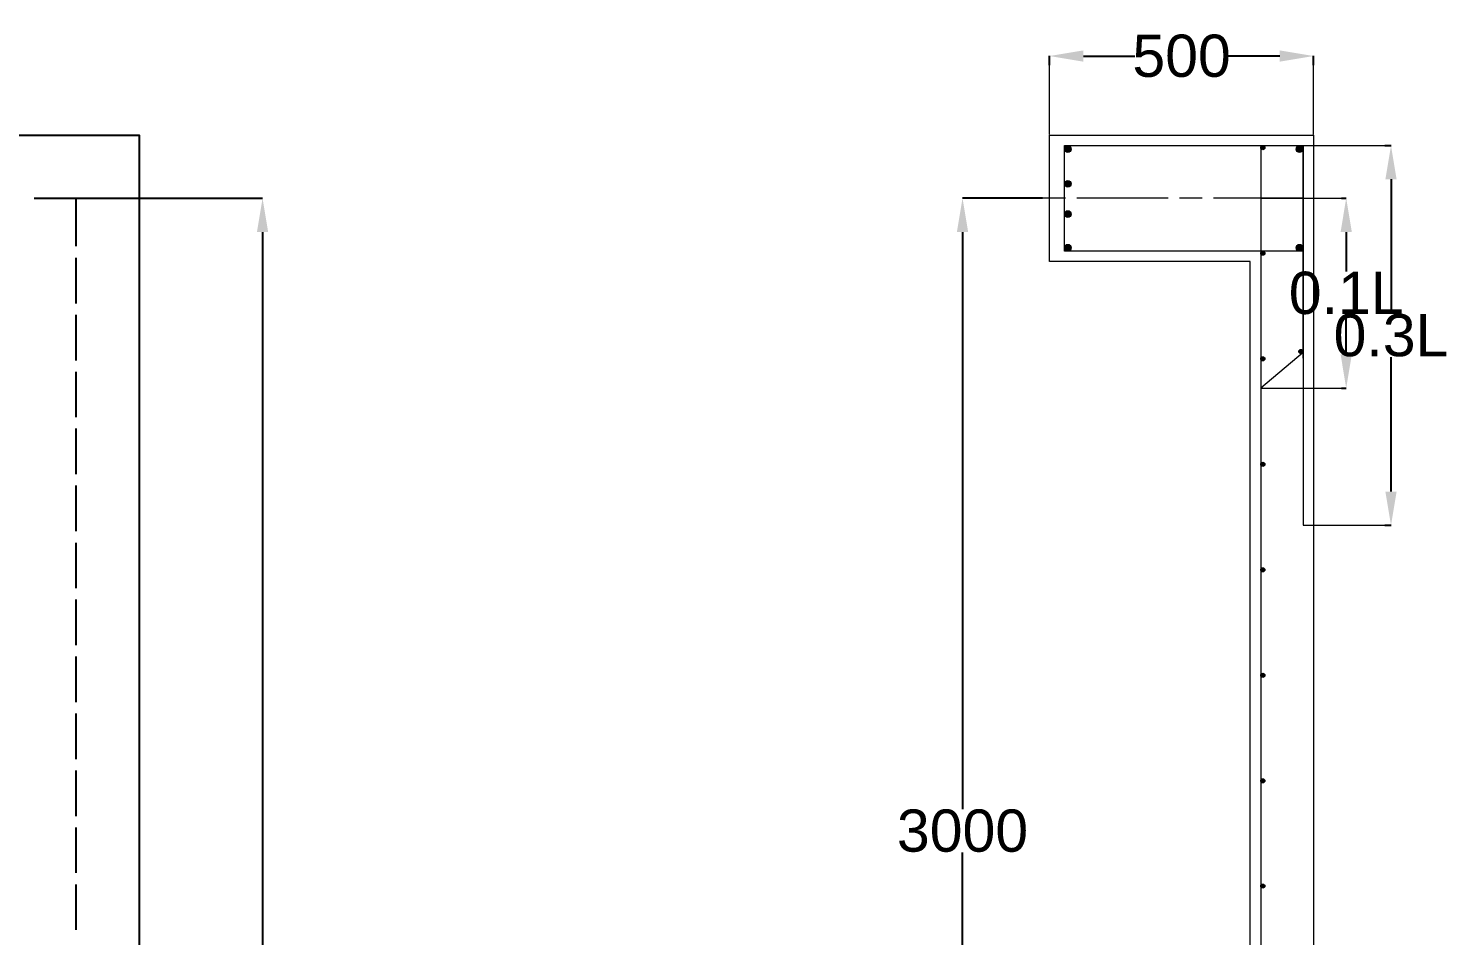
# Model space of a CAD drawing. Header units: inches. Extents: x 2473 to 12313, y 22527 to 36505.
# Drawn here: x 8810 to 12168, y 33888 to 36038 of the extents above; entities that cross this region are included whole.
import ezdxf

# ---------------------------------------------------------------- set-up
doc = ezdxf.new("R2010")
doc.units = ezdxf.units.IN
doc.header["$MEASUREMENT"] = 0
doc.layers.add('PDF_0', color=7, linetype='Continuous')
doc.styles.get("Standard").update_dxf_attribs({"font": 'arial.ttf'})
doc.dimstyles.get("Standard").update_dxf_attribs({"dimtxt": 100, "dimasz": 80, "dimexe": 0.18, "dimexo": 0.0625, "dimgap": 0.09, "dimtad": 0, "dimtih": 1, "dimtoh": 1, "dimdec": 4, "dimzin": 0, "dimdsep": 46, "dimtxsty": 'Standard', "dimcen": 0.09, "dimadec": 0, "dimazin": 0, "dimtfac": 1, "dimtdec": 4, "dimtofl": 0, "dimtmove": 0, "dimatfit": 3, "dimfxl": 1, "dimtolj": 1, "dimtzin": 0, "dimarcsym": 0})

# ---------------------------------------------------------------- blocks, each defined once
blk = doc.blocks.new('*D3')
at = {"color": 0, "lineweight": -2, "transparency": 16777216}
for p, q in [((12022.1, 35760.3), (12036.9, 35760.3)), ((12036.7, 35680.3), (12036.7, 35361.5)), ((12036.7, 34940.4), (12036.7, 35259.2)), ((12022.1, 34860.4), (12036.9, 34860.4))]:
    blk.add_line(p, q, dxfattribs=at)
at = {"color": 0, "transparency": 16777216}
for points in [[(12023.4, 35680.3), (12050, 35680.3), (12036.7, 35760.3)], [(12023.4, 34940.4), (12050, 34940.4), (12036.7, 34860.4)]]:
    blk.add_solid(points, dxfattribs=at)
at = {"layer": 'Defpoints', "color": 0, "transparency": 16777216}
for p in [(12022, 35760.3), (12022, 34860.4), (12036.7, 34860.4)]:
    blk.add_point(p, dxfattribs=at)
at = {"color": 0, "transparency": 16777216, "insert": (12036.7, 35310.3), "char_height": 100, "attachment_point": 5}
blk.add_mtext('\\A1;0.3L', dxfattribs=at)
blk = doc.blocks.new('*D4')
at = {"color": 0, "lineweight": -2, "transparency": 16777216}
for p, q in [((11919.4, 35635.3), (11930.8, 35635.3)), ((11930.6, 35555.3), (11930.6, 35461.6)), ((11930.6, 35265.6), (11930.6, 35359.3)), ((11919.4, 35185.6), (11930.8, 35185.6))]:
    blk.add_line(p, q, dxfattribs=at)
at = {"color": 0, "transparency": 16777216}
for points in [[(11917.3, 35555.3), (11944, 35555.3), (11930.6, 35635.3)], [(11917.3, 35265.6), (11944, 35265.6), (11930.6, 35185.6)]]:
    blk.add_solid(points, dxfattribs=at)
at = {"layer": 'Defpoints', "color": 0, "transparency": 16777216}
for p in [(11919.4, 35635.3), (11919.4, 35185.6), (11930.6, 35185.6)]:
    blk.add_point(p, dxfattribs=at)
at = {"color": 0, "transparency": 16777216, "insert": (11930.6, 35410.5), "char_height": 100, "attachment_point": 5}
blk.add_mtext('\\A1;0.1L', dxfattribs=at)
blk = doc.blocks.new('*D5')
at = {"color": 0, "lineweight": -2, "transparency": 16777216}
for p, q in [((11228.3, 35950.4), (11228.3, 35972.5)), ((11308.3, 35972.4), (11430.4, 35972.4)), ((11773.3, 35972.4), (11651.2, 35972.4)), ((11853.3, 35950.4), (11853.3, 35972.5))]:
    blk.add_line(p, q, dxfattribs=at)
at = {"color": 0, "transparency": 16777216}
for points in [[(11308.3, 35985.7), (11308.3, 35959), (11228.3, 35972.4)], [(11773.3, 35985.7), (11773.3, 35959), (11853.3, 35972.4)]]:
    blk.add_solid(points, dxfattribs=at)
at = {"layer": 'Defpoints', "color": 0, "transparency": 16777216}
for p in [(11853.3, 35972.4), (11228.3, 35950.4), (11853.3, 35950.4)]:
    blk.add_point(p, dxfattribs=at)
at = {"color": 0, "transparency": 16777216, "insert": (11540.8, 35972.4), "char_height": 100, "attachment_point": 5}
blk.add_mtext('\\A1;500', dxfattribs=at)
blk = doc.blocks.new('*D6')
at = {"color": 0, "lineweight": -2, "transparency": 16777216}
for p, q in [((11211.5, 35635.3), (11021.9, 35635.3)), ((11022.1, 35555.3), (11022.1, 34187.5)), ((11022.1, 32717.3), (11022.1, 34085.1)), ((11211.5, 32637.3), (11021.9, 32637.3))]:
    blk.add_line(p, q, dxfattribs=at)
at = {"color": 0, "transparency": 16777216}
for points in [[(11008.7, 35555.3), (11035.4, 35555.3), (11022.1, 35635.3)], [(11008.7, 32717.3), (11035.4, 32717.3), (11022.1, 32637.3)]]:
    blk.add_solid(points, dxfattribs=at)
at = {"layer": 'Defpoints', "color": 0, "transparency": 16777216}
for p in [(11211.5, 35635.3), (11022.1, 32637.3), (11211.5, 32637.3)]:
    blk.add_point(p, dxfattribs=at)
at = {"color": 0, "transparency": 16777216, "insert": (11022.1, 34136.3), "char_height": 100, "attachment_point": 5}
blk.add_mtext('\\A1;3000', dxfattribs=at)
blk = doc.blocks.new('*D19')
at = {"color": 0, "lineweight": -2, "transparency": 16777216}
for p, q in [((8922.4, 35635.3), (9364.8, 35635.3)), ((9364.6, 35555.3), (9364.6, 29686.8)), ((9364.6, 23715.9), (9364.6, 29584.5)), ((8922.4, 23635.9), (9364.8, 23635.9))]:
    blk.add_line(p, q, dxfattribs=at)
at = {"color": 0, "transparency": 16777216}
for points in [[(9351.3, 35555.3), (9377.9, 35555.3), (9364.6, 35635.3)], [(9351.3, 23715.9), (9377.9, 23715.9), (9364.6, 23635.9)]]:
    blk.add_solid(points, dxfattribs=at)
at = {"layer": 'Defpoints', "color": 0, "transparency": 16777216}
for p in [(8922.3, 35635.3), (8922.3, 23635.9), (9364.6, 23635.9)]:
    blk.add_point(p, dxfattribs=at)
at = {"color": 0, "transparency": 16777216, "insert": (9364.6, 29635.6), "char_height": 100, "attachment_point": 5}
blk.add_mtext('\\A1;12000', dxfattribs=at)

msp = doc.modelspace()

# ---------------------------------------------------------------- linework, layer by layer
at = {"layer": 'PDF_0', "lineweight": 9}
for points in [[(11228.29525, 35786.22704), (11228.29525, 35950.35859)], [(11853.31633, 35786.22704), (11853.31633, 35950.35859)], [(11853.31633, 35785.21074), (11853.31633, 35510.30309)], [(11728.31211, 35760.31153), (11728.31211, 23510.91458)], [(11828.41712, 35256.22948), (11828.41712, 35760.31153), (11828.41712, 34860.3828)], [(11828.92526, 35760.31153), (12022.02121, 35760.31153)], [(11265.89814, 35635.30731), (11211.52639, 35635.30731)], [(11508.79251, 35635.30731), (11292.82994, 35635.30731)], [(11589.58792, 35635.30731), (11535.72432, 35635.30731)], [(11828.41712, 35635.30731), (11616.51972, 35635.30731)], [(11728.82026, 35635.30731), (11919.37547, 35635.30731)], [(11828.41712, 35269.94946), (11728.31211, 35185.59702), (11777.60239, 35185.59702)], [(11728.82026, 35185.59702), (11919.37547, 35185.59702)], [(11828.92526, 34860.3828), (12022.02121, 34860.3828)]]:
    msp.add_lwpolyline(points, dxfattribs=at)
at = {"layer": 'PDF_0', "lineweight": 25}
msp.add_lwpolyline([(9072.73473, 23486.01537), (2472.9186, 23486.01537), (2472.9186, 35785.21074), (9072.73473, 35785.21074)], close=True, dxfattribs=at)
at = {"layer": 'PDF_0', "lineweight": 9}
for points in [[(11228.29525, 26485.60842), (11228.29525, 26785.92343), (11703.4129, 26785.92343), (11703.4129, 29485.70962), (11228.29525, 29485.70962), (11228.29525, 29785.51648), (11703.4129, 29785.51648), (11703.4129, 32485.30268), (11228.29525, 32485.30268), (11228.29525, 32785.61769), (11703.4129, 32785.61769), (11703.4129, 35485.40388), (11228.29525, 35485.40388), (11228.29525, 35785.21074), (11853.31633, 35785.21074), (11853.31633, 23486.01537), (11228.29525, 23486.01537), (11228.29525, 23785.82223), (11703.4129, 23785.82223), (11703.4129, 26485.60842)], [(11828.41712, 35510.30309), (11263.3574, 35510.30309), (11263.3574, 35760.31153), (11828.41712, 35760.31153)]]:
    msp.add_lwpolyline(points, close=True, dxfattribs=at)
at = {"layer": 'PDF_0', "lineweight": 25}
for points in [[(8823.74259, 35635.30731), (8922.32315, 35635.30731), (8922.32315, 35521.48233)], [(8922.32315, 35494.55053), (8922.32315, 35386.31517)], [(8922.32315, 35359.38337), (8922.32315, 35251.14801)], [(8922.32315, 35224.21621), (8922.32315, 35116.489)], [(8922.32315, 35089.55719), (8922.32315, 34981.32184)], [(8922.32315, 34954.39003), (8922.32315, 34846.15467)], [(8922.32315, 34819.22287), (8922.32315, 34711.49566)], [(8922.32315, 34684.56386), (8922.32315, 34576.3285)], [(8922.32315, 34549.3967), (8922.32315, 34441.66949)], [(8922.32315, 34414.22954), (8922.32315, 34306.50232)], [(8922.32315, 34279.57052), (8922.32315, 34171.33516)], [(8922.32315, 34144.40336), (8922.32315, 34036.67615)], [(8922.32315, 34009.2362), (8922.32315, 33901.50899)]]:
    msp.add_lwpolyline(points, dxfattribs=at)
at = {"layer": 'PDF_0', "lineweight": 9}
for centre, radius in [((11271.23368, 35751.92709), 7.87627), ((11733.13951, 35754.97598), 4.8274), ((11820.03268, 35751.92709), 7.87627), ((11271.23368, 35669.60724), 7.87627), ((11271.23368, 35597.95848), 7.87627), ((11271.23368, 35518.17937), 7.87627), ((11733.13951, 35504.96755), 4.8274), ((11820.03268, 35518.17937), 7.87627), ((11823.08157, 35272.23612), 4.8274), ((11733.13951, 35254.95912), 4.8274), ((11733.13951, 35004.95068), 4.8274), ((11733.13959, 34754.94233), 4.82748), ((11733.13959, 34504.93389), 4.82748), ((11733.13959, 34254.92546), 4.82748), ((11733.13959, 34005.42518), 4.82748)]:
    msp.add_circle(centre, radius, dxfattribs=at)
at = {"layer": 'PDF_0', "transparency": 33554559}
for points in [[(11263.3574, 35754.72191), (11279.10997, 35754.72191), (11263.86555, 35755.7382)], [(11263.3574, 35753.19747), (11279.10997, 35753.19747), (11263.3574, 35754.72191)], [(11279.10997, 35753.19747), (11263.3574, 35754.72191), (11279.10997, 35754.72191)], [(11263.3574, 35751.67303), (11279.10997, 35751.67303), (11263.3574, 35753.19747)], [(11279.10997, 35751.67303), (11263.3574, 35753.19747), (11279.10997, 35753.19747)], [(11263.3574, 35750.14858), (11279.10997, 35750.14858), (11263.3574, 35751.67303)], [(11279.10997, 35750.14858), (11263.3574, 35751.67303), (11279.10997, 35751.67303)], [(11263.86555, 35748.62414), (11278.60182, 35748.62414), (11263.3574, 35750.14858)], [(11278.60182, 35748.62414), (11263.3574, 35750.14858), (11279.10997, 35750.14858)], [(11263.86555, 35755.7382), (11278.60182, 35755.7382), (11264.88185, 35757.26264)], [(11279.10997, 35754.72191), (11263.86555, 35755.7382), (11278.60182, 35755.7382)], [(11264.88185, 35747.60785), (11277.58553, 35747.60785), (11263.86555, 35748.62414)], [(11277.58553, 35747.60785), (11263.86555, 35748.62414), (11278.60182, 35748.62414)], [(11264.88185, 35757.26264), (11277.58553, 35757.26264), (11265.89814, 35758.27894)], [(11278.60182, 35755.7382), (11264.88185, 35757.26264), (11277.58553, 35757.26264)], [(11265.89814, 35746.59155), (11276.56923, 35746.59155), (11264.88185, 35747.60785)], [(11276.56923, 35746.59155), (11264.88185, 35747.60785), (11277.58553, 35747.60785)], [(11265.89814, 35758.27894), (11276.56923, 35758.27894), (11266.91444, 35759.29523)], [(11277.58553, 35757.26264), (11265.89814, 35758.27894), (11276.56923, 35758.27894)], [(11266.91444, 35745.57526), (11275.55294, 35745.57526), (11265.89814, 35746.59155)], [(11275.55294, 35745.57526), (11265.89814, 35746.59155), (11276.56923, 35746.59155)], [(11266.91444, 35759.29523), (11275.55294, 35759.29523), (11268.43888, 35759.80338)], [(11276.56923, 35758.27894), (11266.91444, 35759.29523), (11275.55294, 35759.29523)], [(11268.43888, 35745.06711), (11274.0285, 35745.06711), (11266.91444, 35745.57526)], [(11274.0285, 35745.06711), (11266.91444, 35745.57526), (11275.55294, 35745.57526)], [(11274.0285, 35759.80338), (11268.43888, 35759.80338), (11269.96332, 35760.31153)], [(11275.55294, 35759.29523), (11268.43888, 35759.80338), (11274.0285, 35759.80338)], [(11269.96332, 35744.55896), (11272.50405, 35744.55896), (11268.43888, 35745.06711)], [(11272.50405, 35744.55896), (11268.43888, 35745.06711), (11274.0285, 35745.06711)], [(11274.0285, 35759.80338), (11272.50405, 35760.31153), (11269.96332, 35760.31153)], [(11272.50405, 35760.31153), (11269.96332, 35760.31153), (11271.48776, 35760.31153)], [(11271.48776, 35744.55896), (11269.96332, 35744.55896), (11272.50405, 35744.55896)], [(11728.31211, 35756.7545), (11737.96691, 35756.7545), (11728.82026, 35757.77079)], [(11728.31211, 35755.7382), (11737.96691, 35755.7382), (11728.31211, 35756.7545)], [(11737.96691, 35755.7382), (11728.31211, 35756.7545), (11737.96691, 35756.7545)], [(11728.31211, 35754.72191), (11737.96691, 35754.72191), (11728.31211, 35755.7382)], [(11737.96691, 35754.72191), (11728.31211, 35755.7382), (11737.96691, 35755.7382)], [(11728.31211, 35754.21376), (11737.96691, 35754.21376), (11728.31211, 35754.72191)], [(11737.96691, 35754.21376), (11728.31211, 35754.72191), (11737.96691, 35754.72191)], [(11728.82026, 35753.19747), (11737.45876, 35753.19747), (11728.31211, 35754.21376)], [(11737.45876, 35753.19747), (11728.31211, 35754.21376), (11737.96691, 35754.21376)], [(11728.82026, 35757.77079), (11737.45876, 35757.77079), (11729.32841, 35758.27894)], [(11737.96691, 35756.7545), (11728.82026, 35757.77079), (11737.45876, 35757.77079)], [(11729.32841, 35752.18117), (11737.45876, 35752.18117), (11728.82026, 35753.19747)], [(11737.45876, 35752.18117), (11728.82026, 35753.19747), (11737.45876, 35753.19747)], [(11729.32841, 35758.27894), (11737.45876, 35758.27894), (11729.83655, 35759.29523)], [(11737.45876, 35757.77079), (11729.32841, 35758.27894), (11737.45876, 35758.27894)], [(11729.83655, 35751.67303), (11736.44247, 35751.67303), (11729.32841, 35752.18117)], [(11736.44247, 35751.67303), (11729.32841, 35752.18117), (11737.45876, 35752.18117)], [(11729.83655, 35759.29523), (11736.44247, 35759.29523), (11730.3447, 35759.80338)], [(11737.45876, 35758.27894), (11729.83655, 35759.29523), (11736.44247, 35759.29523)], [(11730.3447, 35751.16488), (11735.93432, 35751.16488), (11729.83655, 35751.67303)], [(11735.93432, 35751.16488), (11729.83655, 35751.67303), (11736.44247, 35751.67303)], [(11736.44247, 35759.29523), (11730.3447, 35759.80338), (11735.93432, 35759.80338)], [(11730.3447, 35759.80338), (11735.93432, 35759.80338), (11731.361, 35759.80338)], [(11731.361, 35750.65673), (11734.91803, 35750.65673), (11730.3447, 35751.16488)], [(11734.91803, 35750.65673), (11730.3447, 35751.16488), (11735.93432, 35751.16488)], [(11734.91803, 35759.80338), (11731.361, 35759.80338), (11732.37729, 35760.31153)], [(11735.93432, 35759.80338), (11731.361, 35759.80338), (11734.91803, 35759.80338)], [(11732.37729, 35750.65673), (11733.90173, 35750.65673), (11731.361, 35750.65673)], [(11733.90173, 35750.65673), (11731.361, 35750.65673), (11734.91803, 35750.65673)], [(11734.91803, 35759.80338), (11733.90173, 35760.31153), (11732.37729, 35760.31153)], [(11733.90173, 35760.31153), (11732.37729, 35760.31153), (11733.39359, 35760.31153)], [(11733.39359, 35750.14858), (11732.37729, 35750.65673), (11733.90173, 35750.65673)], [(11812.1564, 35753.19747), (11828.41712, 35753.19747), (11812.66455, 35754.72191)], [(11812.1564, 35751.67303), (11828.41712, 35751.67303), (11812.1564, 35753.19747)], [(11828.41712, 35751.67303), (11812.1564, 35753.19747), (11828.41712, 35753.19747)], [(11812.66455, 35750.14858), (11827.90897, 35750.14858), (11812.1564, 35751.67303)], [(11827.90897, 35750.14858), (11812.1564, 35751.67303), (11828.41712, 35751.67303)], [(11812.66455, 35754.72191), (11827.90897, 35754.72191), (11813.1727, 35755.7382)], [(11828.41712, 35753.19747), (11812.66455, 35754.72191), (11827.90897, 35754.72191)], [(11813.1727, 35748.62414), (11827.40082, 35748.62414), (11812.66455, 35750.14858)], [(11827.40082, 35748.62414), (11812.66455, 35750.14858), (11827.90897, 35750.14858)], [(11813.1727, 35755.7382), (11827.40082, 35755.7382), (11813.68085, 35757.26264)], [(11827.90897, 35754.72191), (11813.1727, 35755.7382), (11827.40082, 35755.7382)], [(11813.68085, 35747.60785), (11826.38453, 35747.60785), (11813.1727, 35748.62414)], [(11826.38453, 35747.60785), (11813.1727, 35748.62414), (11827.40082, 35748.62414)], [(11813.68085, 35757.26264), (11826.38453, 35757.26264), (11814.69714, 35758.27894)], [(11827.40082, 35755.7382), (11813.68085, 35757.26264), (11826.38453, 35757.26264)], [(11814.69714, 35746.59155), (11825.36823, 35746.59155), (11813.68085, 35747.60785)], [(11825.36823, 35746.59155), (11813.68085, 35747.60785), (11826.38453, 35747.60785)], [(11814.69714, 35758.27894), (11825.36823, 35758.27894), (11816.22158, 35759.29523)], [(11826.38453, 35757.26264), (11814.69714, 35758.27894), (11825.36823, 35758.27894)], [(11816.22158, 35745.57526), (11824.35194, 35745.57526), (11814.69714, 35746.59155)], [(11824.35194, 35745.57526), (11814.69714, 35746.59155), (11825.36823, 35746.59155)], [(11816.22158, 35759.29523), (11824.35194, 35759.29523), (11817.23788, 35759.80338)], [(11825.36823, 35758.27894), (11816.22158, 35759.29523), (11824.35194, 35759.29523)], [(11817.23788, 35745.06711), (11823.33564, 35745.06711), (11816.22158, 35745.57526)], [(11823.33564, 35745.06711), (11816.22158, 35745.57526), (11824.35194, 35745.57526)], [(11823.33564, 35759.80338), (11817.23788, 35759.80338), (11818.76232, 35760.31153)], [(11824.35194, 35759.29523), (11817.23788, 35759.80338), (11823.33564, 35759.80338)], [(11818.76232, 35744.55896), (11821.8112, 35744.55896), (11817.23788, 35745.06711)], [(11821.8112, 35744.55896), (11817.23788, 35745.06711), (11823.33564, 35745.06711)], [(11823.33564, 35759.80338), (11821.8112, 35760.31153), (11818.76232, 35760.31153)], [(11821.8112, 35760.31153), (11818.76232, 35760.31153), (11820.28676, 35760.31153)], [(11820.28676, 35744.55896), (11818.76232, 35744.55896), (11821.8112, 35744.55896)], [(11263.3574, 35671.89391), (11279.10997, 35671.89391), (11263.86555, 35673.41835)], [(11263.3574, 35670.87762), (11279.10997, 35670.87762), (11263.3574, 35671.89391)], [(11279.10997, 35670.87762), (11263.3574, 35671.89391), (11279.10997, 35671.89391)], [(11263.3574, 35669.35318), (11279.10997, 35669.35318), (11263.3574, 35670.87762)], [(11279.10997, 35669.35318), (11263.3574, 35670.87762), (11279.10997, 35670.87762)], [(11263.3574, 35667.82873), (11279.10997, 35667.82873), (11263.3574, 35669.35318)], [(11279.10997, 35667.82873), (11263.3574, 35669.35318), (11279.10997, 35669.35318)], [(11263.86555, 35666.30429), (11278.60182, 35666.30429), (11263.3574, 35667.82873)], [(11278.60182, 35666.30429), (11263.3574, 35667.82873), (11279.10997, 35667.82873)], [(11263.86555, 35673.41835), (11278.60182, 35673.41835), (11264.88185, 35674.94279)], [(11279.10997, 35671.89391), (11263.86555, 35673.41835), (11278.60182, 35673.41835)], [(11264.88185, 35665.288), (11277.58553, 35665.288), (11263.86555, 35666.30429)], [(11277.58553, 35665.288), (11263.86555, 35666.30429), (11278.60182, 35666.30429)], [(11264.88185, 35674.94279), (11277.58553, 35674.94279), (11265.89814, 35675.95909)], [(11278.60182, 35673.41835), (11264.88185, 35674.94279), (11277.58553, 35674.94279)], [(11265.89814, 35675.95909), (11276.56923, 35675.95909), (11266.91444, 35676.46724)], [(11277.58553, 35674.94279), (11265.89814, 35675.95909), (11276.56923, 35675.95909)], [(11266.91444, 35676.46724), (11275.55294, 35676.46724), (11268.43888, 35677.48353)], [(11276.56923, 35675.95909), (11266.91444, 35676.46724), (11275.55294, 35676.46724)], [(11274.0285, 35677.48353), (11268.43888, 35677.48353), (11269.96332, 35677.99168)], [(11275.55294, 35676.46724), (11268.43888, 35677.48353), (11274.0285, 35677.48353)], [(11274.0285, 35677.48353), (11272.50405, 35677.99168), (11269.96332, 35677.99168)], [(11272.50405, 35677.99168), (11269.96332, 35677.99168), (11271.48776, 35677.99168)], [(11265.89814, 35663.76356), (11276.56923, 35663.76356), (11264.88185, 35665.288)], [(11276.56923, 35663.76356), (11264.88185, 35665.288), (11277.58553, 35665.288)], [(11266.91444, 35663.25541), (11275.55294, 35663.25541), (11265.89814, 35663.76356)], [(11275.55294, 35663.25541), (11265.89814, 35663.76356), (11276.56923, 35663.76356)], [(11268.43888, 35662.23911), (11274.0285, 35662.23911), (11266.91444, 35663.25541)], [(11274.0285, 35662.23911), (11266.91444, 35663.25541), (11275.55294, 35663.25541)], [(11269.96332, 35662.23911), (11272.50405, 35662.23911), (11268.43888, 35662.23911)], [(11272.50405, 35662.23911), (11268.43888, 35662.23911), (11274.0285, 35662.23911)], [(11271.48776, 35661.73097), (11269.96332, 35662.23911), (11272.50405, 35662.23911)], [(11263.3574, 35600.24515), (11279.10997, 35600.24515), (11263.86555, 35601.76959)], [(11263.3574, 35598.72071), (11279.10997, 35598.72071), (11263.3574, 35600.24515)], [(11279.10997, 35598.72071), (11263.3574, 35600.24515), (11279.10997, 35600.24515)], [(11263.86555, 35601.76959), (11278.60182, 35601.76959), (11264.88185, 35602.78589)], [(11279.10997, 35600.24515), (11263.86555, 35601.76959), (11278.60182, 35601.76959)], [(11264.88185, 35602.78589), (11277.58553, 35602.78589), (11265.89814, 35604.31033)], [(11278.60182, 35601.76959), (11264.88185, 35602.78589), (11277.58553, 35602.78589)], [(11265.89814, 35604.31033), (11276.56923, 35604.31033), (11266.91444, 35604.81848)], [(11277.58553, 35602.78589), (11265.89814, 35604.31033), (11276.56923, 35604.31033)], [(11266.91444, 35604.81848), (11275.55294, 35604.81848), (11268.43888, 35605.83477)], [(11276.56923, 35604.31033), (11266.91444, 35604.81848), (11275.55294, 35604.81848)], [(11275.55294, 35604.81848), (11268.43888, 35605.83477), (11274.0285, 35605.83477)], [(11274.0285, 35605.83477), (11268.43888, 35605.83477), (11269.96332, 35605.83477)], [(11272.50405, 35605.83477), (11269.96332, 35605.83477), (11271.48776, 35606.34292)], [(11274.0285, 35605.83477), (11272.50405, 35605.83477), (11269.96332, 35605.83477)], [(11263.3574, 35597.19627), (11279.10997, 35597.19627), (11263.3574, 35598.72071)], [(11279.10997, 35597.19627), (11263.3574, 35598.72071), (11279.10997, 35598.72071)], [(11263.3574, 35596.17998), (11279.10997, 35596.17998), (11263.3574, 35597.19627)], [(11279.10997, 35596.17998), (11263.3574, 35597.19627), (11279.10997, 35597.19627)], [(11263.86555, 35594.65553), (11278.60182, 35594.65553), (11263.3574, 35596.17998)], [(11278.60182, 35594.65553), (11263.3574, 35596.17998), (11279.10997, 35596.17998)], [(11264.88185, 35593.13109), (11277.58553, 35593.13109), (11263.86555, 35594.65553)], [(11277.58553, 35593.13109), (11263.86555, 35594.65553), (11278.60182, 35594.65553)], [(11265.89814, 35592.1148), (11276.56923, 35592.1148), (11264.88185, 35593.13109)], [(11276.56923, 35592.1148), (11264.88185, 35593.13109), (11277.58553, 35593.13109)], [(11266.91444, 35591.60665), (11275.55294, 35591.60665), (11265.89814, 35592.1148)], [(11275.55294, 35591.60665), (11265.89814, 35592.1148), (11276.56923, 35592.1148)], [(11268.43888, 35590.59036), (11274.0285, 35590.59036), (11266.91444, 35591.60665)], [(11274.0285, 35590.59036), (11266.91444, 35591.60665), (11275.55294, 35591.60665)], [(11269.96332, 35590.08221), (11272.50405, 35590.08221), (11268.43888, 35590.59036)], [(11272.50405, 35590.08221), (11268.43888, 35590.59036), (11274.0285, 35590.59036)], [(11271.48776, 35590.08221), (11269.96332, 35590.08221), (11272.50405, 35590.08221)], [(11263.3574, 35520.46604), (11279.10997, 35520.46604), (11263.86555, 35521.99048)], [(11263.3574, 35518.9416), (11279.10997, 35518.9416), (11263.3574, 35520.46604)], [(11279.10997, 35518.9416), (11263.3574, 35520.46604), (11279.10997, 35520.46604)], [(11263.3574, 35517.41716), (11279.10997, 35517.41716), (11263.3574, 35518.9416)], [(11279.10997, 35517.41716), (11263.3574, 35518.9416), (11279.10997, 35518.9416)], [(11263.3574, 35516.40086), (11279.10997, 35516.40086), (11263.3574, 35517.41716)], [(11279.10997, 35516.40086), (11263.3574, 35517.41716), (11279.10997, 35517.41716)], [(11263.86555, 35514.87642), (11278.60182, 35514.87642), (11263.3574, 35516.40086)], [(11278.60182, 35514.87642), (11263.3574, 35516.40086), (11279.10997, 35516.40086)], [(11263.86555, 35521.99048), (11278.60182, 35521.99048), (11264.88185, 35523.00678)], [(11279.10997, 35520.46604), (11263.86555, 35521.99048), (11278.60182, 35521.99048)], [(11264.88185, 35513.35198), (11277.58553, 35513.35198), (11263.86555, 35514.87642)], [(11277.58553, 35513.35198), (11263.86555, 35514.87642), (11278.60182, 35514.87642)], [(11264.88185, 35523.00678), (11277.58553, 35523.00678), (11265.89814, 35524.53122)], [(11278.60182, 35521.99048), (11264.88185, 35523.00678), (11277.58553, 35523.00678)], [(11265.89814, 35512.33568), (11276.56923, 35512.33568), (11264.88185, 35513.35198)], [(11276.56923, 35512.33568), (11264.88185, 35513.35198), (11277.58553, 35513.35198)], [(11265.89814, 35524.53122), (11276.56923, 35524.53122), (11266.91444, 35525.03936)], [(11277.58553, 35523.00678), (11265.89814, 35524.53122), (11276.56923, 35524.53122)], [(11266.91444, 35511.31939), (11275.55294, 35511.31939), (11265.89814, 35512.33568)], [(11275.55294, 35511.31939), (11265.89814, 35512.33568), (11276.56923, 35512.33568)], [(11266.91444, 35525.03936), (11275.55294, 35525.03936), (11268.43888, 35526.05566)], [(11276.56923, 35524.53122), (11266.91444, 35525.03936), (11275.55294, 35525.03936)], [(11268.43888, 35510.81124), (11274.0285, 35510.81124), (11266.91444, 35511.31939)], [(11274.0285, 35510.81124), (11266.91444, 35511.31939), (11275.55294, 35511.31939)], [(11275.55294, 35525.03936), (11268.43888, 35526.05566), (11274.0285, 35526.05566)], [(11274.0285, 35526.05566), (11268.43888, 35526.05566), (11269.96332, 35526.05566)], [(11269.96332, 35510.30309), (11272.50405, 35510.30309), (11268.43888, 35510.81124)], [(11272.50405, 35510.30309), (11268.43888, 35510.81124), (11274.0285, 35510.81124)], [(11272.50405, 35526.05566), (11269.96332, 35526.05566), (11271.48776, 35526.56381)], [(11274.0285, 35526.05566), (11272.50405, 35526.05566), (11269.96332, 35526.05566)], [(11271.48776, 35510.30309), (11269.96332, 35510.30309), (11272.50405, 35510.30309)], [(11728.31211, 35506.74606), (11737.96691, 35506.74606), (11728.82026, 35507.76236)], [(11728.31211, 35505.72977), (11737.96691, 35505.72977), (11728.31211, 35506.74606)], [(11737.96691, 35505.72977), (11728.31211, 35506.74606), (11737.96691, 35506.74606)], [(11728.31211, 35504.71348), (11737.96691, 35504.71348), (11728.31211, 35505.72977)], [(11737.96691, 35504.71348), (11728.31211, 35505.72977), (11737.96691, 35505.72977)], [(11728.31211, 35504.20533), (11737.96691, 35504.20533), (11728.31211, 35504.71348)], [(11737.96691, 35504.20533), (11728.31211, 35504.71348), (11737.96691, 35504.71348)], [(11728.82026, 35503.18903), (11737.45876, 35503.18903), (11728.31211, 35504.20533)], [(11737.45876, 35503.18903), (11728.31211, 35504.20533), (11737.96691, 35504.20533)], [(11728.82026, 35507.76236), (11737.45876, 35507.76236), (11729.32841, 35508.27051)], [(11737.96691, 35506.74606), (11728.82026, 35507.76236), (11737.45876, 35507.76236)], [(11729.32841, 35502.17274), (11737.45876, 35502.17274), (11728.82026, 35503.18903)], [(11737.45876, 35502.17274), (11728.82026, 35503.18903), (11737.45876, 35503.18903)], [(11729.32841, 35508.27051), (11737.45876, 35508.27051), (11729.83655, 35509.2868)], [(11737.45876, 35507.76236), (11729.32841, 35508.27051), (11737.45876, 35508.27051)], [(11729.83655, 35501.66459), (11736.44247, 35501.66459), (11729.32841, 35502.17274)], [(11736.44247, 35501.66459), (11729.32841, 35502.17274), (11737.45876, 35502.17274)], [(11729.83655, 35509.2868), (11736.44247, 35509.2868), (11730.3447, 35509.79495)], [(11737.45876, 35508.27051), (11729.83655, 35509.2868), (11736.44247, 35509.2868)], [(11730.3447, 35501.15644), (11735.93432, 35501.15644), (11729.83655, 35501.66459)], [(11735.93432, 35501.15644), (11729.83655, 35501.66459), (11736.44247, 35501.66459)], [(11736.44247, 35509.2868), (11730.3447, 35509.79495), (11735.93432, 35509.79495)], [(11730.3447, 35509.79495), (11735.93432, 35509.79495), (11731.361, 35509.79495)], [(11731.361, 35500.6483), (11734.91803, 35500.6483), (11730.3447, 35501.15644)], [(11734.91803, 35500.6483), (11730.3447, 35501.15644), (11735.93432, 35501.15644)], [(11734.91803, 35509.79495), (11731.361, 35509.79495), (11732.37729, 35510.30309)], [(11735.93432, 35509.79495), (11731.361, 35509.79495), (11734.91803, 35509.79495)], [(11732.37729, 35500.6483), (11733.90173, 35500.6483), (11731.361, 35500.6483)], [(11733.90173, 35500.6483), (11731.361, 35500.6483), (11734.91803, 35500.6483)], [(11734.91803, 35509.79495), (11733.90173, 35510.30309), (11732.37729, 35510.30309)], [(11733.90173, 35510.30309), (11732.37729, 35510.30309), (11733.39359, 35510.30309)], [(11733.39359, 35500.14015), (11732.37729, 35500.6483), (11733.90173, 35500.6483)], [(11812.1564, 35518.9416), (11828.41712, 35518.9416), (11812.66455, 35520.46604)], [(11812.1564, 35517.41716), (11828.41712, 35517.41716), (11812.1564, 35518.9416)], [(11828.41712, 35517.41716), (11812.1564, 35518.9416), (11828.41712, 35518.9416)], [(11812.66455, 35516.40086), (11827.90897, 35516.40086), (11812.1564, 35517.41716)], [(11827.90897, 35516.40086), (11812.1564, 35517.41716), (11828.41712, 35517.41716)], [(11812.66455, 35520.46604), (11827.90897, 35520.46604), (11813.1727, 35521.99048)], [(11828.41712, 35518.9416), (11812.66455, 35520.46604), (11827.90897, 35520.46604)], [(11813.1727, 35514.87642), (11827.40082, 35514.87642), (11812.66455, 35516.40086)], [(11827.40082, 35514.87642), (11812.66455, 35516.40086), (11827.90897, 35516.40086)], [(11813.1727, 35521.99048), (11827.40082, 35521.99048), (11813.68085, 35523.00678)], [(11827.90897, 35520.46604), (11813.1727, 35521.99048), (11827.40082, 35521.99048)], [(11813.68085, 35513.35198), (11826.38453, 35513.35198), (11813.1727, 35514.87642)], [(11826.38453, 35513.35198), (11813.1727, 35514.87642), (11827.40082, 35514.87642)], [(11813.68085, 35523.00678), (11826.38453, 35523.00678), (11814.69714, 35524.53122)], [(11827.40082, 35521.99048), (11813.68085, 35523.00678), (11826.38453, 35523.00678)], [(11814.69714, 35512.33568), (11825.36823, 35512.33568), (11813.68085, 35513.35198)], [(11825.36823, 35512.33568), (11813.68085, 35513.35198), (11826.38453, 35513.35198)], [(11814.69714, 35524.53122), (11825.36823, 35524.53122), (11816.22158, 35525.03936)], [(11826.38453, 35523.00678), (11814.69714, 35524.53122), (11825.36823, 35524.53122)], [(11816.22158, 35511.31939), (11824.35194, 35511.31939), (11814.69714, 35512.33568)], [(11824.35194, 35511.31939), (11814.69714, 35512.33568), (11825.36823, 35512.33568)], [(11816.22158, 35525.03936), (11824.35194, 35525.03936), (11817.23788, 35526.05566)], [(11825.36823, 35524.53122), (11816.22158, 35525.03936), (11824.35194, 35525.03936)], [(11817.23788, 35510.81124), (11823.33564, 35510.81124), (11816.22158, 35511.31939)], [(11823.33564, 35510.81124), (11816.22158, 35511.31939), (11824.35194, 35511.31939)], [(11824.35194, 35525.03936), (11817.23788, 35526.05566), (11823.33564, 35526.05566)], [(11823.33564, 35526.05566), (11817.23788, 35526.05566), (11818.76232, 35526.05566)], [(11818.76232, 35510.30309), (11821.8112, 35510.30309), (11817.23788, 35510.81124)], [(11821.8112, 35510.30309), (11817.23788, 35510.81124), (11823.33564, 35510.81124)], [(11821.8112, 35526.05566), (11818.76232, 35526.05566), (11820.28676, 35526.56381)], [(11823.33564, 35526.05566), (11821.8112, 35526.05566), (11818.76232, 35526.05566)], [(11820.28676, 35510.30309), (11818.76232, 35510.30309), (11821.8112, 35510.30309)], [(11818.25417, 35274.01464), (11827.90897, 35274.01464), (11818.76232, 35274.52278)], [(11818.25417, 35272.99834), (11828.41712, 35272.99834), (11818.25417, 35274.01464)], [(11828.41712, 35272.99834), (11818.25417, 35274.01464), (11827.90897, 35274.01464)], [(11818.25417, 35271.98205), (11828.41712, 35271.98205), (11818.25417, 35272.99834)], [(11828.41712, 35271.98205), (11818.25417, 35272.99834), (11828.41712, 35272.99834)], [(11818.25417, 35270.96575), (11827.90897, 35270.96575), (11818.25417, 35271.98205)], [(11827.90897, 35270.96575), (11818.25417, 35271.98205), (11828.41712, 35271.98205)], [(11818.76232, 35270.45761), (11827.90897, 35270.45761), (11818.25417, 35270.96575)], [(11827.90897, 35270.45761), (11818.25417, 35270.96575), (11827.90897, 35270.96575)], [(11818.76232, 35274.52278), (11827.90897, 35274.52278), (11819.27047, 35275.53908)], [(11827.90897, 35274.01464), (11818.76232, 35274.52278), (11827.90897, 35274.52278)], [(11819.27047, 35269.44131), (11827.40082, 35269.44131), (11818.76232, 35270.45761)], [(11827.40082, 35269.44131), (11818.76232, 35270.45761), (11827.90897, 35270.45761)], [(11819.27047, 35275.53908), (11827.40082, 35275.53908), (11819.77861, 35276.04723)], [(11827.90897, 35274.52278), (11819.27047, 35275.53908), (11827.40082, 35275.53908)], [(11819.77861, 35268.93316), (11826.38453, 35268.93316), (11819.27047, 35269.44131)], [(11826.38453, 35268.93316), (11819.27047, 35269.44131), (11827.40082, 35269.44131)], [(11819.77861, 35276.04723), (11826.38453, 35276.04723), (11820.79491, 35276.55537)], [(11827.40082, 35275.53908), (11819.77861, 35276.04723), (11826.38453, 35276.04723)], [(11820.79491, 35268.42502), (11825.87638, 35268.42502), (11819.77861, 35268.93316)], [(11825.87638, 35268.42502), (11819.77861, 35268.93316), (11826.38453, 35268.93316)], [(11820.79491, 35276.55537), (11825.87638, 35276.55537), (11821.30305, 35277.06352)], [(11826.38453, 35276.04723), (11820.79491, 35276.55537), (11825.87638, 35276.55537)], [(11821.30305, 35267.91687), (11824.86009, 35267.91687), (11820.79491, 35268.42502)], [(11824.86009, 35267.91687), (11820.79491, 35268.42502), (11825.87638, 35268.42502)], [(11824.86009, 35277.06352), (11821.30305, 35277.06352), (11822.31935, 35277.57167)], [(11825.87638, 35276.55537), (11821.30305, 35277.06352), (11824.86009, 35277.06352)], [(11822.31935, 35267.40872), (11824.35194, 35267.40872), (11821.30305, 35267.91687)], [(11824.35194, 35267.40872), (11821.30305, 35267.91687), (11824.86009, 35267.91687)], [(11824.86009, 35277.06352), (11824.35194, 35277.57167), (11822.31935, 35277.57167)], [(11824.35194, 35277.57167), (11822.31935, 35277.57167), (11823.33564, 35277.57167)], [(11823.33564, 35267.40872), (11822.31935, 35267.40872), (11824.35194, 35267.40872)], [(11728.31211, 35256.73763), (11737.96691, 35256.73763), (11728.82026, 35257.75393)], [(11728.31211, 35255.72134), (11737.96691, 35255.72134), (11728.31211, 35256.73763)], [(11737.96691, 35255.72134), (11728.31211, 35256.73763), (11737.96691, 35256.73763)], [(11728.31211, 35254.70504), (11737.96691, 35254.70504), (11728.31211, 35255.72134)], [(11737.96691, 35254.70504), (11728.31211, 35255.72134), (11737.96691, 35255.72134)], [(11728.31211, 35254.19689), (11737.96691, 35254.19689), (11728.31211, 35254.70504)], [(11737.96691, 35254.19689), (11728.31211, 35254.70504), (11737.96691, 35254.70504)], [(11728.82026, 35253.1806), (11737.45876, 35253.1806), (11728.31211, 35254.19689)], [(11737.45876, 35253.1806), (11728.31211, 35254.19689), (11737.96691, 35254.19689)], [(11728.82026, 35257.75393), (11737.45876, 35257.75393), (11729.32841, 35258.26207)], [(11737.96691, 35256.73763), (11728.82026, 35257.75393), (11737.45876, 35257.75393)], [(11729.32841, 35252.16431), (11737.45876, 35252.16431), (11728.82026, 35253.1806)], [(11737.45876, 35252.16431), (11728.82026, 35253.1806), (11737.45876, 35253.1806)], [(11729.32841, 35258.26207), (11737.45876, 35258.26207), (11729.83655, 35259.27837)], [(11737.45876, 35257.75393), (11729.32841, 35258.26207), (11737.45876, 35258.26207)], [(11729.83655, 35251.65616), (11736.44247, 35251.65616), (11729.32841, 35252.16431)], [(11736.44247, 35251.65616), (11729.32841, 35252.16431), (11737.45876, 35252.16431)], [(11729.83655, 35259.27837), (11736.44247, 35259.27837), (11730.3447, 35259.78651)], [(11737.45876, 35258.26207), (11729.83655, 35259.27837), (11736.44247, 35259.27837)], [(11730.3447, 35251.14801), (11735.93432, 35251.14801), (11729.83655, 35251.65616)], [(11735.93432, 35251.14801), (11729.83655, 35251.65616), (11736.44247, 35251.65616)], [(11730.3447, 35259.78651), (11735.93432, 35259.78651), (11731.361, 35260.29466)], [(11736.44247, 35259.27837), (11730.3447, 35259.78651), (11735.93432, 35259.78651)], [(11731.361, 35250.63986), (11734.91803, 35250.63986), (11730.3447, 35251.14801)], [(11734.91803, 35250.63986), (11730.3447, 35251.14801), (11735.93432, 35251.14801)], [(11735.93432, 35259.78651), (11731.361, 35260.29466), (11734.91803, 35260.29466)], [(11734.91803, 35260.29466), (11731.361, 35260.29466), (11732.37729, 35260.29466)], [(11732.37729, 35250.63986), (11733.90173, 35250.63986), (11731.361, 35250.63986)], [(11733.90173, 35250.63986), (11731.361, 35250.63986), (11734.91803, 35250.63986)], [(11734.91803, 35260.29466), (11733.90173, 35260.29466), (11732.37729, 35260.29466)], [(11733.90173, 35260.29466), (11732.37729, 35260.29466), (11733.39359, 35260.29466)], [(11733.39359, 35250.13172), (11732.37729, 35250.63986), (11733.90173, 35250.63986)], [(11728.31211, 35006.7292), (11737.96691, 35006.7292), (11728.82026, 35007.74549)], [(11728.31211, 35005.7129), (11737.96691, 35005.7129), (11728.31211, 35006.7292)], [(11737.96691, 35005.7129), (11728.31211, 35006.7292), (11737.96691, 35006.7292)], [(11728.31211, 35004.69661), (11737.96691, 35004.69661), (11728.31211, 35005.7129)], [(11737.96691, 35004.69661), (11728.31211, 35005.7129), (11737.96691, 35005.7129)], [(11728.31211, 35004.18846), (11737.96691, 35004.18846), (11728.31211, 35004.69661)], [(11737.96691, 35004.18846), (11728.31211, 35004.69661), (11737.96691, 35004.69661)], [(11728.82026, 35003.17217), (11737.45876, 35003.17217), (11728.31211, 35004.18846)], [(11737.45876, 35003.17217), (11728.31211, 35004.18846), (11737.96691, 35004.18846)], [(11728.82026, 35007.74549), (11737.45876, 35007.74549), (11729.32841, 35008.25364)], [(11737.96691, 35006.7292), (11728.82026, 35007.74549), (11737.45876, 35007.74549)], [(11729.32841, 35002.15587), (11737.45876, 35002.15587), (11728.82026, 35003.17217)], [(11737.45876, 35002.15587), (11728.82026, 35003.17217), (11737.45876, 35003.17217)], [(11729.32841, 35008.25364), (11737.45876, 35008.25364), (11729.83655, 35009.26993)], [(11737.45876, 35007.74549), (11729.32841, 35008.25364), (11737.45876, 35008.25364)], [(11729.83655, 35001.64772), (11736.44247, 35001.64772), (11729.32841, 35002.15587)], [(11736.44247, 35001.64772), (11729.32841, 35002.15587), (11737.45876, 35002.15587)], [(11729.83655, 35009.26993), (11736.44247, 35009.26993), (11730.3447, 35009.77808)], [(11737.45876, 35008.25364), (11729.83655, 35009.26993), (11736.44247, 35009.26993)], [(11730.3447, 35001.13958), (11735.93432, 35001.13958), (11729.83655, 35001.64772)], [(11735.93432, 35001.13958), (11729.83655, 35001.64772), (11736.44247, 35001.64772)], [(11730.3447, 35009.77808), (11735.93432, 35009.77808), (11731.361, 35010.28623)], [(11736.44247, 35009.26993), (11730.3447, 35009.77808), (11735.93432, 35009.77808)], [(11731.361, 35000.63143), (11734.91803, 35000.63143), (11730.3447, 35001.13958)], [(11734.91803, 35000.63143), (11730.3447, 35001.13958), (11735.93432, 35001.13958)], [(11735.93432, 35009.77808), (11731.361, 35010.28623), (11734.91803, 35010.28623)], [(11734.91803, 35010.28623), (11731.361, 35010.28623), (11732.37729, 35010.28623)], [(11732.37729, 35000.63143), (11733.90173, 35000.63143), (11731.361, 35000.63143)], [(11733.90173, 35000.63143), (11731.361, 35000.63143), (11734.91803, 35000.63143)], [(11734.91803, 35010.28623), (11733.90173, 35010.28623), (11732.37729, 35010.28623)], [(11733.90173, 35010.28623), (11732.37729, 35010.28623), (11733.39359, 35010.28623)], [(11733.39359, 35000.63143), (11732.37729, 35000.63143), (11733.90173, 35000.63143)], [(11729.83655, 34759.2615), (11736.44247, 34759.2615), (11730.3447, 34759.76965)], [(11730.3447, 34759.76965), (11735.93432, 34759.76965), (11731.361, 34760.27779)], [(11736.44247, 34759.2615), (11730.3447, 34759.76965), (11735.93432, 34759.76965)], [(11735.93432, 34759.76965), (11731.361, 34760.27779), (11734.91803, 34760.27779)], [(11734.91803, 34760.27779), (11731.361, 34760.27779), (11732.37729, 34760.27779)], [(11734.91803, 34760.27779), (11733.90173, 34760.27779), (11732.37729, 34760.27779)], [(11733.90173, 34760.27779), (11732.37729, 34760.27779), (11733.39359, 34760.27779)], [(11728.31211, 34756.72076), (11737.96691, 34756.72076), (11728.82026, 34757.73706)], [(11728.31211, 34755.70447), (11737.96691, 34755.70447), (11728.31211, 34756.72076)], [(11737.96691, 34755.70447), (11728.31211, 34756.72076), (11737.96691, 34756.72076)], [(11728.31211, 34754.68817), (11737.96691, 34754.68817), (11728.31211, 34755.70447)], [(11737.96691, 34754.68817), (11728.31211, 34755.70447), (11737.96691, 34755.70447)], [(11728.31211, 34754.18003), (11737.96691, 34754.18003), (11728.31211, 34754.68817)], [(11737.96691, 34754.18003), (11728.31211, 34754.68817), (11737.96691, 34754.68817)], [(11728.82026, 34753.16373), (11737.45876, 34753.16373), (11728.31211, 34754.18003)], [(11737.45876, 34753.16373), (11728.31211, 34754.18003), (11737.96691, 34754.18003)], [(11728.82026, 34757.73706), (11737.45876, 34757.73706), (11729.32841, 34758.24521)], [(11737.96691, 34756.72076), (11728.82026, 34757.73706), (11737.45876, 34757.73706)], [(11729.32841, 34752.14744), (11737.45876, 34752.14744), (11728.82026, 34753.16373)], [(11737.45876, 34752.14744), (11728.82026, 34753.16373), (11737.45876, 34753.16373)], [(11729.32841, 34758.24521), (11737.45876, 34758.24521), (11729.83655, 34759.2615)], [(11737.45876, 34757.73706), (11729.32841, 34758.24521), (11737.45876, 34758.24521)], [(11729.83655, 34751.63929), (11736.44247, 34751.63929), (11729.32841, 34752.14744)], [(11736.44247, 34751.63929), (11729.32841, 34752.14744), (11737.45876, 34752.14744)], [(11737.45876, 34758.24521), (11729.83655, 34759.2615), (11736.44247, 34759.2615)], [(11730.3447, 34751.13114), (11735.93432, 34751.13114), (11729.83655, 34751.63929)], [(11735.93432, 34751.13114), (11729.83655, 34751.63929), (11736.44247, 34751.63929)], [(11731.361, 34750.623), (11734.91803, 34750.623), (11730.3447, 34751.13114)], [(11734.91803, 34750.623), (11730.3447, 34751.13114), (11735.93432, 34751.13114)], [(11732.37729, 34750.623), (11733.90173, 34750.623), (11731.361, 34750.623)], [(11733.90173, 34750.623), (11731.361, 34750.623), (11734.91803, 34750.623)], [(11733.39359, 34750.623), (11732.37729, 34750.623), (11733.90173, 34750.623)], [(11728.31211, 34506.71233), (11737.96691, 34506.71233), (11728.82026, 34507.72862)], [(11728.31211, 34505.69604), (11737.96691, 34505.69604), (11728.31211, 34506.71233)], [(11737.96691, 34505.69604), (11728.31211, 34506.71233), (11737.96691, 34506.71233)], [(11728.31211, 34505.18789), (11737.96691, 34505.18789), (11728.31211, 34505.69604)], [(11737.96691, 34505.18789), (11728.31211, 34505.69604), (11737.96691, 34505.69604)], [(11728.31211, 34504.17159), (11737.96691, 34504.17159), (11728.31211, 34505.18789)], [(11737.96691, 34504.17159), (11728.31211, 34505.18789), (11737.96691, 34505.18789)], [(11728.82026, 34503.1553), (11737.45876, 34503.1553), (11728.31211, 34504.17159)], [(11737.45876, 34503.1553), (11728.31211, 34504.17159), (11737.96691, 34504.17159)], [(11728.82026, 34507.72862), (11737.45876, 34507.72862), (11729.32841, 34508.23677)], [(11737.96691, 34506.71233), (11728.82026, 34507.72862), (11737.45876, 34507.72862)], [(11729.32841, 34502.64715), (11737.45876, 34502.64715), (11728.82026, 34503.1553)], [(11737.45876, 34502.64715), (11728.82026, 34503.1553), (11737.45876, 34503.1553)], [(11729.32841, 34508.23677), (11737.45876, 34508.23677), (11729.83655, 34509.25307)], [(11737.45876, 34507.72862), (11729.32841, 34508.23677), (11737.45876, 34508.23677)], [(11729.83655, 34501.63086), (11736.44247, 34501.63086), (11729.32841, 34502.64715)], [(11736.44247, 34501.63086), (11729.32841, 34502.64715), (11737.45876, 34502.64715)], [(11729.83655, 34509.25307), (11736.44247, 34509.25307), (11730.3447, 34509.76121)], [(11737.45876, 34508.23677), (11729.83655, 34509.25307), (11736.44247, 34509.25307)], [(11730.3447, 34501.12271), (11735.93432, 34501.12271), (11729.83655, 34501.63086)], [(11735.93432, 34501.12271), (11729.83655, 34501.63086), (11736.44247, 34501.63086)], [(11730.3447, 34509.76121), (11735.93432, 34509.76121), (11731.361, 34510.26936)], [(11736.44247, 34509.25307), (11730.3447, 34509.76121), (11735.93432, 34509.76121)], [(11731.361, 34500.61456), (11734.91803, 34500.61456), (11730.3447, 34501.12271)], [(11734.91803, 34500.61456), (11730.3447, 34501.12271), (11735.93432, 34501.12271)], [(11735.93432, 34509.76121), (11731.361, 34510.26936), (11734.91803, 34510.26936)], [(11734.91803, 34510.26936), (11731.361, 34510.26936), (11732.37729, 34510.26936)], [(11732.37729, 34500.61456), (11733.90173, 34500.61456), (11731.361, 34500.61456)], [(11733.90173, 34500.61456), (11731.361, 34500.61456), (11734.91803, 34500.61456)], [(11734.91803, 34510.26936), (11733.90173, 34510.26936), (11732.37729, 34510.26936)], [(11733.90173, 34510.26936), (11732.37729, 34510.26936), (11733.39359, 34510.26936)], [(11733.39359, 34500.61456), (11732.37729, 34500.61456), (11733.90173, 34500.61456)], [(11728.31211, 34256.7039), (11737.96691, 34256.7039), (11728.82026, 34257.72019)], [(11728.31211, 34255.6876), (11737.96691, 34255.6876), (11728.31211, 34256.7039)], [(11737.96691, 34255.6876), (11728.31211, 34256.7039), (11737.96691, 34256.7039)], [(11728.82026, 34257.72019), (11737.45876, 34257.72019), (11729.32841, 34258.22834)], [(11737.96691, 34256.7039), (11728.82026, 34257.72019), (11737.45876, 34257.72019)], [(11729.32841, 34258.22834), (11737.45876, 34258.22834), (11729.83655, 34259.24463)], [(11737.45876, 34257.72019), (11729.32841, 34258.22834), (11737.45876, 34258.22834)], [(11729.83655, 34259.24463), (11736.44247, 34259.24463), (11730.3447, 34259.75278)], [(11737.45876, 34258.22834), (11729.83655, 34259.24463), (11736.44247, 34259.24463)], [(11730.3447, 34259.75278), (11735.93432, 34259.75278), (11731.361, 34260.26093)], [(11736.44247, 34259.24463), (11730.3447, 34259.75278), (11735.93432, 34259.75278)], [(11735.93432, 34259.75278), (11731.361, 34260.26093), (11734.91803, 34260.26093)], [(11734.91803, 34260.26093), (11731.361, 34260.26093), (11732.37729, 34260.26093)], [(11734.91803, 34260.26093), (11733.90173, 34260.26093), (11732.37729, 34260.26093)], [(11733.90173, 34260.26093), (11732.37729, 34260.26093), (11733.39359, 34260.26093)], [(11728.31211, 34255.17945), (11737.96691, 34255.17945), (11728.31211, 34255.6876)], [(11737.96691, 34255.17945), (11728.31211, 34255.6876), (11737.96691, 34255.6876)], [(11728.31211, 34254.16316), (11737.96691, 34254.16316), (11728.31211, 34255.17945)], [(11737.96691, 34254.16316), (11728.31211, 34255.17945), (11737.96691, 34255.17945)], [(11728.82026, 34253.14687), (11737.45876, 34253.14687), (11728.31211, 34254.16316)], [(11737.45876, 34253.14687), (11728.31211, 34254.16316), (11737.96691, 34254.16316)], [(11729.32841, 34252.63872), (11737.45876, 34252.63872), (11728.82026, 34253.14687)], [(11737.45876, 34252.63872), (11728.82026, 34253.14687), (11737.45876, 34253.14687)], [(11729.83655, 34251.62242), (11736.44247, 34251.62242), (11729.32841, 34252.63872)], [(11736.44247, 34251.62242), (11729.32841, 34252.63872), (11737.45876, 34252.63872)], [(11730.3447, 34251.11428), (11735.93432, 34251.11428), (11729.83655, 34251.62242)], [(11735.93432, 34251.11428), (11729.83655, 34251.62242), (11736.44247, 34251.62242)], [(11731.361, 34250.60613), (11734.91803, 34250.60613), (11730.3447, 34251.11428)], [(11734.91803, 34250.60613), (11730.3447, 34251.11428), (11735.93432, 34251.11428)], [(11732.37729, 34250.60613), (11733.90173, 34250.60613), (11731.361, 34250.60613)], [(11733.90173, 34250.60613), (11731.361, 34250.60613), (11734.91803, 34250.60613)], [(11733.39359, 34250.60613), (11732.37729, 34250.60613), (11733.90173, 34250.60613)], [(11728.31211, 34006.69546), (11737.96691, 34006.69546), (11728.82026, 34007.71176)], [(11728.31211, 34005.67917), (11737.96691, 34005.67917), (11728.31211, 34006.69546)], [(11737.96691, 34005.67917), (11728.31211, 34006.69546), (11737.96691, 34006.69546)], [(11728.31211, 34005.17102), (11737.96691, 34005.17102), (11728.31211, 34005.67917)], [(11737.96691, 34005.17102), (11728.31211, 34005.67917), (11737.96691, 34005.67917)], [(11728.31211, 34004.15473), (11737.96691, 34004.15473), (11728.31211, 34005.17102)], [(11737.96691, 34004.15473), (11728.31211, 34005.17102), (11737.96691, 34005.17102)], [(11728.82026, 34003.13843), (11737.45876, 34003.13843), (11728.31211, 34004.15473)], [(11737.45876, 34003.13843), (11728.31211, 34004.15473), (11737.96691, 34004.15473)], [(11728.82026, 34007.71176), (11737.45876, 34007.71176), (11729.32841, 34008.2199)], [(11737.96691, 34006.69546), (11728.82026, 34007.71176), (11737.45876, 34007.71176)], [(11729.32841, 34002.63029), (11737.45876, 34002.63029), (11728.82026, 34003.13843)], [(11737.45876, 34002.63029), (11728.82026, 34003.13843), (11737.45876, 34003.13843)], [(11729.32841, 34008.2199), (11737.45876, 34008.2199), (11729.83655, 34009.2362)], [(11737.45876, 34007.71176), (11729.32841, 34008.2199), (11737.45876, 34008.2199)], [(11729.83655, 34001.61399), (11736.44247, 34001.61399), (11729.32841, 34002.63029)], [(11736.44247, 34001.61399), (11729.32841, 34002.63029), (11737.45876, 34002.63029)], [(11729.83655, 34009.2362), (11736.44247, 34009.2362), (11730.3447, 34009.74435)], [(11737.45876, 34008.2199), (11729.83655, 34009.2362), (11736.44247, 34009.2362)], [(11730.3447, 34001.10584), (11735.93432, 34001.10584), (11729.83655, 34001.61399)], [(11735.93432, 34001.10584), (11729.83655, 34001.61399), (11736.44247, 34001.61399)], [(11730.3447, 34009.74435), (11735.93432, 34009.74435), (11731.361, 34010.25249)], [(11736.44247, 34009.2362), (11730.3447, 34009.74435), (11735.93432, 34009.74435)], [(11731.361, 34000.5977), (11734.91803, 34000.5977), (11730.3447, 34001.10584)], [(11734.91803, 34000.5977), (11730.3447, 34001.10584), (11735.93432, 34001.10584)], [(11735.93432, 34009.74435), (11731.361, 34010.25249), (11734.91803, 34010.25249)], [(11734.91803, 34010.25249), (11731.361, 34010.25249), (11732.37729, 34010.25249)], [(11732.37729, 34000.5977), (11733.90173, 34000.5977), (11731.361, 34000.5977)], [(11733.90173, 34000.5977), (11731.361, 34000.5977), (11734.91803, 34000.5977)], [(11734.91803, 34010.25249), (11733.90173, 34010.25249), (11732.37729, 34010.25249)], [(11733.90173, 34010.25249), (11732.37729, 34010.25249), (11733.39359, 34010.25249)], [(11733.39359, 34000.5977), (11732.37729, 34000.5977), (11733.90173, 34000.5977)]]:
    msp.add_solid(points, dxfattribs=at)

# ---------------------------------------------------------------- dimensions: what is measured, and where the dimension line sits
dim = msp.add_linear_dim(base=(11853.31633, 35972.35289), p1=(11228.29525, 35950.35859), p2=(11853.31633, 35950.35859), text='500', dimstyle='Standard')
dim.commit()
dim.dimension.update_dxf_attribs({"geometry": '*D5', "text_midpoint": (11540.80579, 35972.35289)})
for base, p1, p2, text, picture, middle in [((12036.71114, 34860.3828), (12022.02121, 35760.31153), (12022.02121, 34860.3828), '0.3L', '*D3', (12036.71114, 35310.34716)), ((9364.5848, 23635.9188), (8922.32315, 35635.30731), (8922.32315, 23635.9188), '12000', '*D19', (9364.5848, 29635.61305)), ((11022.06359, 32637.27262), (11211.52639, 35635.30731), (11211.52639, 32637.27262), '3000', '*D6', (11022.06359, 34136.28997)), ((11930.64021, 35185.59702), (11919.37547, 35635.30731), (11919.37547, 35185.59702), '0.1L', '*D4', (11930.64021, 35410.45217))]:
    dim = msp.add_linear_dim(base=base, p1=p1, p2=p2, angle=270, text=text, dimstyle='Standard')
    dim.commit()
    dim.dimension.update_dxf_attribs({"geometry": picture, "text_midpoint": middle})

doc.saveas('drawing.dxf')
